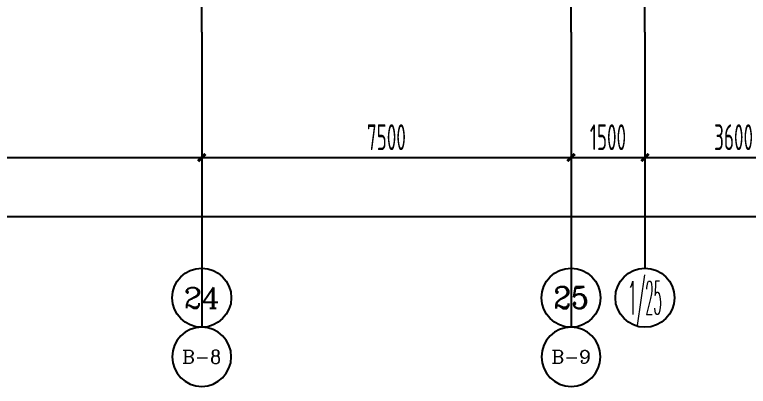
# Model space of a CAD drawing. Extents: x -473190 to 2138458, y -81875 to 2633646.
# Drawn here: x 1323516 to 1338415, y 134599 to 142152 of the extents above; entities that cross this region are included whole.
import ezdxf
from ezdxf.enums import TextEntityAlignment as Align

# ---------------------------------------------------------------- set-up
doc = ezdxf.new("R2010")
doc.units = 0
doc.header["$LTSCALE"] = 1000
doc.linetypes.add('DOTE', pattern=[2.42, 2, -0.2, 0.02, -0.2])
for name, color, linetype in [('AXIS', 3, 'Continuous'), ('AXIS_TEXT', 7, 'Continuous'), ('DOTE', 1, 'DOTE')]:
    doc.layers.add(name, color=color, linetype=linetype)
doc.styles.add('_TCH_AXIS', font='COMPLEX', dxfattribs={"bigfont": 'GBCBIG'})
doc.styles.add('_TCH_DIM_T3', font='tssdeng.shx', dxfattribs={"width": 0.564706, "bigfont": '@@@tssdchn.shx'})
doc.styles.add('COMPLEX', font='COMPLEX.shx', dxfattribs={"width": 0.65})
doc.dimstyles.new('_TCH_ARCH&&150', dxfattribs={"dimtxt": 525, "dimasz": 150, "dimexe": 375, "dimexo": 450, "dimgap": 150, "dimtad": 1, "dimdec": 0, "dimzin": 0, "dimdsep": 46, "dimtxsty": '_TCH_DIM_T3', "dimblk": 'ARCHTICK', "dimcen": 0.09, "dimclrt": 7, "dimazin": 2, "dimtfac": 1, "dimtdec": 0, "dimtix": 1, "dimtmove": 2, "dimatfit": 3, "dimfxl": 0, "dimtolj": 1, "dimtzin": 0, "dimarcsym": 0})

# ---------------------------------------------------------------- blocks, each defined once
blk = doc.blocks.new('_AXISO')
blk.add_circle((0, 0), 0.5)
at = {"layer": 'AXIS_TEXT', "style": 'COMPLEX', "width": 1.041667}
blk.add_attdef('A', text='', height=0.56, dxfattribs=at).set_placement((-0.25, -0.28), (0.25, -0.28), align=Align.FIT)
blk = doc.blocks.new('_ArchTick')
at = {"color": 0, "linetype": 'ByBlock', "const_width": 0.4}
blk.add_lwpolyline([(-0.5, -0.5), (0.5, 0.5)], dxfattribs=at)
blk = doc.blocks.new('*D3420')
at = {"layer": 'AXIS', "color": 0, "lineweight": -2, "transparency": 16777216}
for p, q in [((1318315, 141349), (1318315, 138874)), ((1327315, 141349), (1327315, 138874)), ((1318315, 139249), (1327315, 139249))]:
    blk.add_line(p, q, dxfattribs=at)
at = {"layer": 'Defpoints', "color": 0, "transparency": 16777216}
for p in [(1318315, 141799), (1327315, 141799), (1327315, 139249)]:
    blk.add_point(p, dxfattribs=at)
at = {"layer": 'AXIS', "color": 0, "lineweight": -2, "transparency": 16777216, "xscale": 150, "yscale": 150, "zscale": 150, "rotation": 180}
blk.add_blockref('_ArchTick', (1318315, 139249), dxfattribs=at)
at = {"layer": 'AXIS', "color": 0, "lineweight": -2, "transparency": 16777216, "xscale": 150, "yscale": 150, "zscale": 150}
blk.add_blockref('_ArchTick', (1327315, 139249), dxfattribs=at)
at = {"layer": 'AXIS', "color": 7, "transparency": 16777216, "insert": (1322815, 139661), "char_height": 525, "attachment_point": 5, "style": '_TCH_DIM_T3'}
blk.add_mtext('\\A1;9000', dxfattribs=at)
blk = doc.blocks.new('*D3421')
at = {"layer": 'AXIS', "color": 0, "lineweight": -2, "transparency": 16777216}
for p, q in [((1327315, 141349), (1327315, 138874)), ((1334815, 141349), (1334815, 138874)), ((1327315, 139249), (1334815, 139249))]:
    blk.add_line(p, q, dxfattribs=at)
at = {"layer": 'Defpoints', "color": 0, "transparency": 16777216}
for p in [(1327315, 141799), (1334815, 141799), (1334815, 139249)]:
    blk.add_point(p, dxfattribs=at)
at = {"layer": 'AXIS', "color": 0, "lineweight": -2, "transparency": 16777216, "xscale": 150, "yscale": 150, "zscale": 150, "rotation": 180}
blk.add_blockref('_ArchTick', (1327315, 139249), dxfattribs=at)
at = {"layer": 'AXIS', "color": 0, "lineweight": -2, "transparency": 16777216, "xscale": 150, "yscale": 150, "zscale": 150}
blk.add_blockref('_ArchTick', (1334815, 139249), dxfattribs=at)
at = {"layer": 'AXIS', "color": 7, "transparency": 16777216, "insert": (1331065, 139661), "char_height": 525, "attachment_point": 5, "style": '_TCH_DIM_T3'}
blk.add_mtext('\\A1;7500', dxfattribs=at)
blk = doc.blocks.new('*D3422')
at = {"layer": 'AXIS', "color": 0, "lineweight": -2, "transparency": 16777216}
for p, q in [((1334815, 141349), (1334815, 138874)), ((1336315, 141349), (1336315, 138874)), ((1334815, 139249), (1336315, 139249))]:
    blk.add_line(p, q, dxfattribs=at)
at = {"layer": 'Defpoints', "color": 0, "transparency": 16777216}
for p in [(1334815, 141799), (1336315, 141799), (1336315, 139249)]:
    blk.add_point(p, dxfattribs=at)
at = {"layer": 'AXIS', "color": 0, "lineweight": -2, "transparency": 16777216, "xscale": 150, "yscale": 150, "zscale": 150, "rotation": 180}
blk.add_blockref('_ArchTick', (1334815, 139249), dxfattribs=at)
at = {"layer": 'AXIS', "color": 0, "lineweight": -2, "transparency": 16777216, "xscale": 150, "yscale": 150, "zscale": 150}
blk.add_blockref('_ArchTick', (1336315, 139249), dxfattribs=at)
at = {"layer": 'AXIS', "color": 7, "transparency": 16777216, "insert": (1335565, 139661), "char_height": 525, "attachment_point": 5, "style": '_TCH_DIM_T3'}
blk.add_mtext('\\A1;1500', dxfattribs=at)
blk = doc.blocks.new('*D3423')
at = {"layer": 'AXIS', "color": 0, "lineweight": -2, "transparency": 16777216}
for p, q in [((1336315, 141349), (1336315, 138874)), ((1339915, 141349), (1339915, 138874)), ((1336315, 139249), (1339915, 139249))]:
    blk.add_line(p, q, dxfattribs=at)
at = {"layer": 'Defpoints', "color": 0, "transparency": 16777216}
for p in [(1336315, 141799), (1339915, 141799), (1339915, 139249)]:
    blk.add_point(p, dxfattribs=at)
at = {"layer": 'AXIS', "color": 0, "lineweight": -2, "transparency": 16777216, "xscale": 150, "yscale": 150, "zscale": 150, "rotation": 180}
blk.add_blockref('_ArchTick', (1336315, 139249), dxfattribs=at)
at = {"layer": 'AXIS', "color": 0, "lineweight": -2, "transparency": 16777216, "xscale": 150, "yscale": 150, "zscale": 150}
blk.add_blockref('_ArchTick', (1339915, 139249), dxfattribs=at)
at = {"layer": 'AXIS', "color": 7, "transparency": 16777216, "insert": (1338115, 139661), "char_height": 525, "attachment_point": 5, "style": '_TCH_DIM_T3'}
blk.add_mtext('\\A1;3600', dxfattribs=at)
blk = doc.blocks.new('*D3427')
at = {"layer": 'AXIS', "color": 0, "lineweight": -2, "transparency": 16777216}
for p, q in [((1262645, 141349), (1262645, 137674)), ((1355815, 141349), (1355815, 137674)), ((1262645, 138049), (1355815, 138049))]:
    blk.add_line(p, q, dxfattribs=at)
at = {"layer": 'Defpoints', "color": 0, "transparency": 16777216}
for p in [(1262645, 141799), (1355815, 141799), (1355815, 138049)]:
    blk.add_point(p, dxfattribs=at)
at = {"layer": 'AXIS', "color": 0, "lineweight": -2, "transparency": 16777216, "xscale": 150, "yscale": 150, "zscale": 150, "rotation": 180}
blk.add_blockref('_ArchTick', (1262645, 138049), dxfattribs=at)
at = {"layer": 'AXIS', "color": 0, "lineweight": -2, "transparency": 16777216, "xscale": 150, "yscale": 150, "zscale": 150}
blk.add_blockref('_ArchTick', (1355815, 138049), dxfattribs=at)
at = {"layer": 'AXIS', "color": 7, "transparency": 16777216, "insert": (1309230, 138461), "char_height": 525, "attachment_point": 5, "style": '_TCH_DIM_T3'}
blk.add_mtext('\\A1;93170', dxfattribs=at)
blk = doc.blocks.new('*D3434')
at = {"layer": 'AXIS', "color": 0, "lineweight": -2, "transparency": 16777216}
for p, q in [((1318315, 141349), (1318315, 138874)), ((1327315, 141349), (1327315, 138874)), ((1318315, 139249), (1327315, 139249))]:
    blk.add_line(p, q, dxfattribs=at)
at = {"layer": 'Defpoints', "color": 0, "transparency": 16777216}
for p in [(1318315, 141799), (1327315, 141799), (1327315, 139249)]:
    blk.add_point(p, dxfattribs=at)
at = {"layer": 'AXIS', "color": 0, "lineweight": -2, "transparency": 16777216, "xscale": 150, "yscale": 150, "zscale": 150, "rotation": 180}
blk.add_blockref('_ArchTick', (1318315, 139249), dxfattribs=at)
at = {"layer": 'AXIS', "color": 0, "lineweight": -2, "transparency": 16777216, "xscale": 150, "yscale": 150, "zscale": 150}
blk.add_blockref('_ArchTick', (1327315, 139249), dxfattribs=at)
at = {"layer": 'AXIS', "color": 7, "transparency": 16777216, "insert": (1322815, 139661), "char_height": 525, "attachment_point": 5, "style": '_TCH_DIM_T3'}
blk.add_mtext('\\A1;9000', dxfattribs=at)
blk = doc.blocks.new('*D3435')
at = {"layer": 'AXIS', "color": 0, "lineweight": -2, "transparency": 16777216}
for p, q in [((1327315, 141349), (1327315, 138874)), ((1334815, 141349), (1334815, 138874)), ((1327315, 139249), (1334815, 139249))]:
    blk.add_line(p, q, dxfattribs=at)
at = {"layer": 'Defpoints', "color": 0, "transparency": 16777216}
for p in [(1327315, 141799), (1334815, 141799), (1334815, 139249)]:
    blk.add_point(p, dxfattribs=at)
at = {"layer": 'AXIS', "color": 0, "lineweight": -2, "transparency": 16777216, "xscale": 150, "yscale": 150, "zscale": 150, "rotation": 180}
blk.add_blockref('_ArchTick', (1327315, 139249), dxfattribs=at)
at = {"layer": 'AXIS', "color": 0, "lineweight": -2, "transparency": 16777216, "xscale": 150, "yscale": 150, "zscale": 150}
blk.add_blockref('_ArchTick', (1334815, 139249), dxfattribs=at)
at = {"layer": 'AXIS', "color": 7, "transparency": 16777216, "insert": (1331065, 139661), "char_height": 525, "attachment_point": 5, "style": '_TCH_DIM_T3'}
blk.add_mtext('\\A1;7500', dxfattribs=at)
blk = doc.blocks.new('*D3436')
at = {"layer": 'AXIS', "color": 0, "lineweight": -2, "transparency": 16777216}
for p, q in [((1334815, 141349), (1334815, 138874)), ((1345315, 141349), (1345315, 138874)), ((1334815, 139249), (1345315, 139249))]:
    blk.add_line(p, q, dxfattribs=at)
at = {"layer": 'Defpoints', "color": 0, "transparency": 16777216}
for p in [(1334815, 141799), (1345315, 141799), (1345315, 139249)]:
    blk.add_point(p, dxfattribs=at)
at = {"layer": 'AXIS', "color": 0, "lineweight": -2, "transparency": 16777216, "xscale": 150, "yscale": 150, "zscale": 150, "rotation": 180}
blk.add_blockref('_ArchTick', (1334815, 139249), dxfattribs=at)
at = {"layer": 'AXIS', "color": 0, "lineweight": -2, "transparency": 16777216, "xscale": 150, "yscale": 150, "zscale": 150}
blk.add_blockref('_ArchTick', (1345315, 139249), dxfattribs=at)
at = {"layer": 'AXIS', "color": 7, "transparency": 16777216, "insert": (1340065, 139661), "char_height": 525, "attachment_point": 5, "style": '_TCH_DIM_T3'}
blk.add_mtext('\\A1;10500', dxfattribs=at)
blk = doc.blocks.new('*D3439')
at = {"layer": 'AXIS', "color": 0, "lineweight": -2, "transparency": 16777216}
for p, q in [((1266815, 141349), (1266815, 137674)), ((1355815, 141349), (1355815, 137674)), ((1266815, 138049), (1355815, 138049))]:
    blk.add_line(p, q, dxfattribs=at)
at = {"layer": 'Defpoints', "color": 0, "transparency": 16777216}
for p in [(1266815, 141799), (1355815, 141799), (1355815, 138049)]:
    blk.add_point(p, dxfattribs=at)
at = {"layer": 'AXIS', "color": 0, "lineweight": -2, "transparency": 16777216, "xscale": 150, "yscale": 150, "zscale": 150, "rotation": 180}
blk.add_blockref('_ArchTick', (1266815, 138049), dxfattribs=at)
at = {"layer": 'AXIS', "color": 0, "lineweight": -2, "transparency": 16777216, "xscale": 150, "yscale": 150, "zscale": 150}
blk.add_blockref('_ArchTick', (1355815, 138049), dxfattribs=at)
at = {"layer": 'AXIS', "color": 7, "transparency": 16777216, "insert": (1311315, 138461), "char_height": 525, "attachment_point": 5, "style": '_TCH_DIM_T3'}
blk.add_mtext('\\A1;89000', dxfattribs=at)

msp = doc.modelspace()

# ---------------------------------------------------------------- linework, layer by layer
at = {"layer": 'AXIS'}
for p, q in [((1327314.7, 141798.7), (1327314.7, 135798.7)), ((1327314.7, 141798.7), (1327314.7, 136998.7)), ((1334814.7, 141798.7), (1334814.7, 135798.7)), ((1334814.7, 141798.7), (1334814.7, 136998.7)), ((1336314.7, 141798.7), (1336314.7, 136998.7))]:
    msp.add_line(p, q, dxfattribs=at)
at = {"layer": 'DOTE', "color": 16, "linetype": 'DOTE', "ltscale": 1.5}
for p, q in [((1327314.7, 141798.7), (1327314.7, 154134.8)), ((1334814.7, 141798.7), (1334814.7, 154134.8)), ((1336314.7, 141798.7), (1336314.7, 154134.8))]:
    msp.add_line(p, q, dxfattribs=at)

# ---------------------------------------------------------------- block references
at = {"layer": 'AXIS'}
ref = msp.add_blockref('_AXISO', (1327314.7, 136398.7), dxfattribs=dict(at, xscale=1200, yscale=1200, zscale=1200))
ref.add_attrib('A', '24', dxfattribs={"layer": 'AXIS_TEXT', "height": 423.25, "style": '_TCH_AXIS'}).set_placement((1326951.9, 136187.1), (1327677.5, 136187.1), align=Align.FIT)
ref = msp.add_blockref('_AXISO', (1334814.7, 136398.7), dxfattribs=dict(at, xscale=1200, yscale=1200, zscale=1200))
ref.add_attrib('A', '25', dxfattribs={"layer": 'AXIS_TEXT', "height": 441.41, "style": '_TCH_AXIS'}).set_placement((1334457.3, 136178), (1335172, 136178), align=Align.FIT)
ref = msp.add_blockref('_AXISO', (1336314.7, 136398.7), dxfattribs=dict(at, xscale=1200, yscale=1200, zscale=1200))
ref.add_attrib('A', '1/25', dxfattribs={"layer": 'AXIS_TEXT', "height": 678.82, "style": '_TCH_AXIS', "width": 0.295775}).set_placement((1335975.3, 136059.3), (1336654.1, 136059.3), align=Align.FIT)
ref = msp.add_blockref('_AXISO', (1327314.7, 135198.7), dxfattribs=dict(at, xscale=-1200, yscale=1200, zscale=1200, rotation=180))
ref.add_attrib('A', 'B-8', dxfattribs={"layer": 'AXIS_TEXT', "height": 269.48, "style": '_TCH_AXIS'}).set_placement((1326916.9, 135064), (1327712.5, 135064), align=Align.FIT)
ref = msp.add_blockref('_AXISO', (1334814.7, 135198.7), dxfattribs=dict(at, xscale=-1200, yscale=1200, zscale=1200, rotation=180))
ref.add_attrib('A', 'B-9', dxfattribs={"layer": 'AXIS_TEXT', "height": 269.48, "style": '_TCH_AXIS'}).set_placement((1334416.9, 135064), (1335212.5, 135064), align=Align.FIT)

# ---------------------------------------------------------------- dimensions: what is measured, and where the dimension line sits
for p1, p2, distance, picture, middle in [((1262644.5, 141798.7), (1355814.7, 141798.7), -3750, '*D3427', (1309229.6, 138461.2)), ((1266814.7, 141798.7), (1355814.7, 141798.7), -3750, '*D3439', (1311314.7, 138461.2)), ((1318314.7, 141798.7), (1327314.7, 141798.7), -2550, '*D3420', (1322814.7, 139661.2)), ((1318314.7, 141798.7), (1327314.7, 141798.7), -2550, '*D3434', (1322814.7, 139661.2)), ((1327314.7, 141798.7), (1334814.7, 141798.7), -2550, '*D3421', (1331064.7, 139661.2)), ((1327314.7, 141798.7), (1334814.7, 141798.7), -2550, '*D3435', (1331064.7, 139661.2)), ((1334814.7, 141798.7), (1336314.7, 141798.7), -2550, '*D3422', (1335564.7, 139661.2)), ((1334814.7, 141798.7), (1345314.7, 141798.7), -2550, '*D3436', (1340064.7, 139661.2)), ((1336314.7, 141798.7), (1339914.7, 141798.7), -2550, '*D3423', (1338114.7, 139661.2))]:
    dim = msp.add_aligned_dim(p1=p1, p2=p2, distance=distance, dimstyle='_TCH_ARCH&&150', dxfattribs=at)
    dim.commit()
    dim.dimension.update_dxf_attribs({"geometry": picture, "text_midpoint": middle})

doc.saveas('drawing.dxf')
